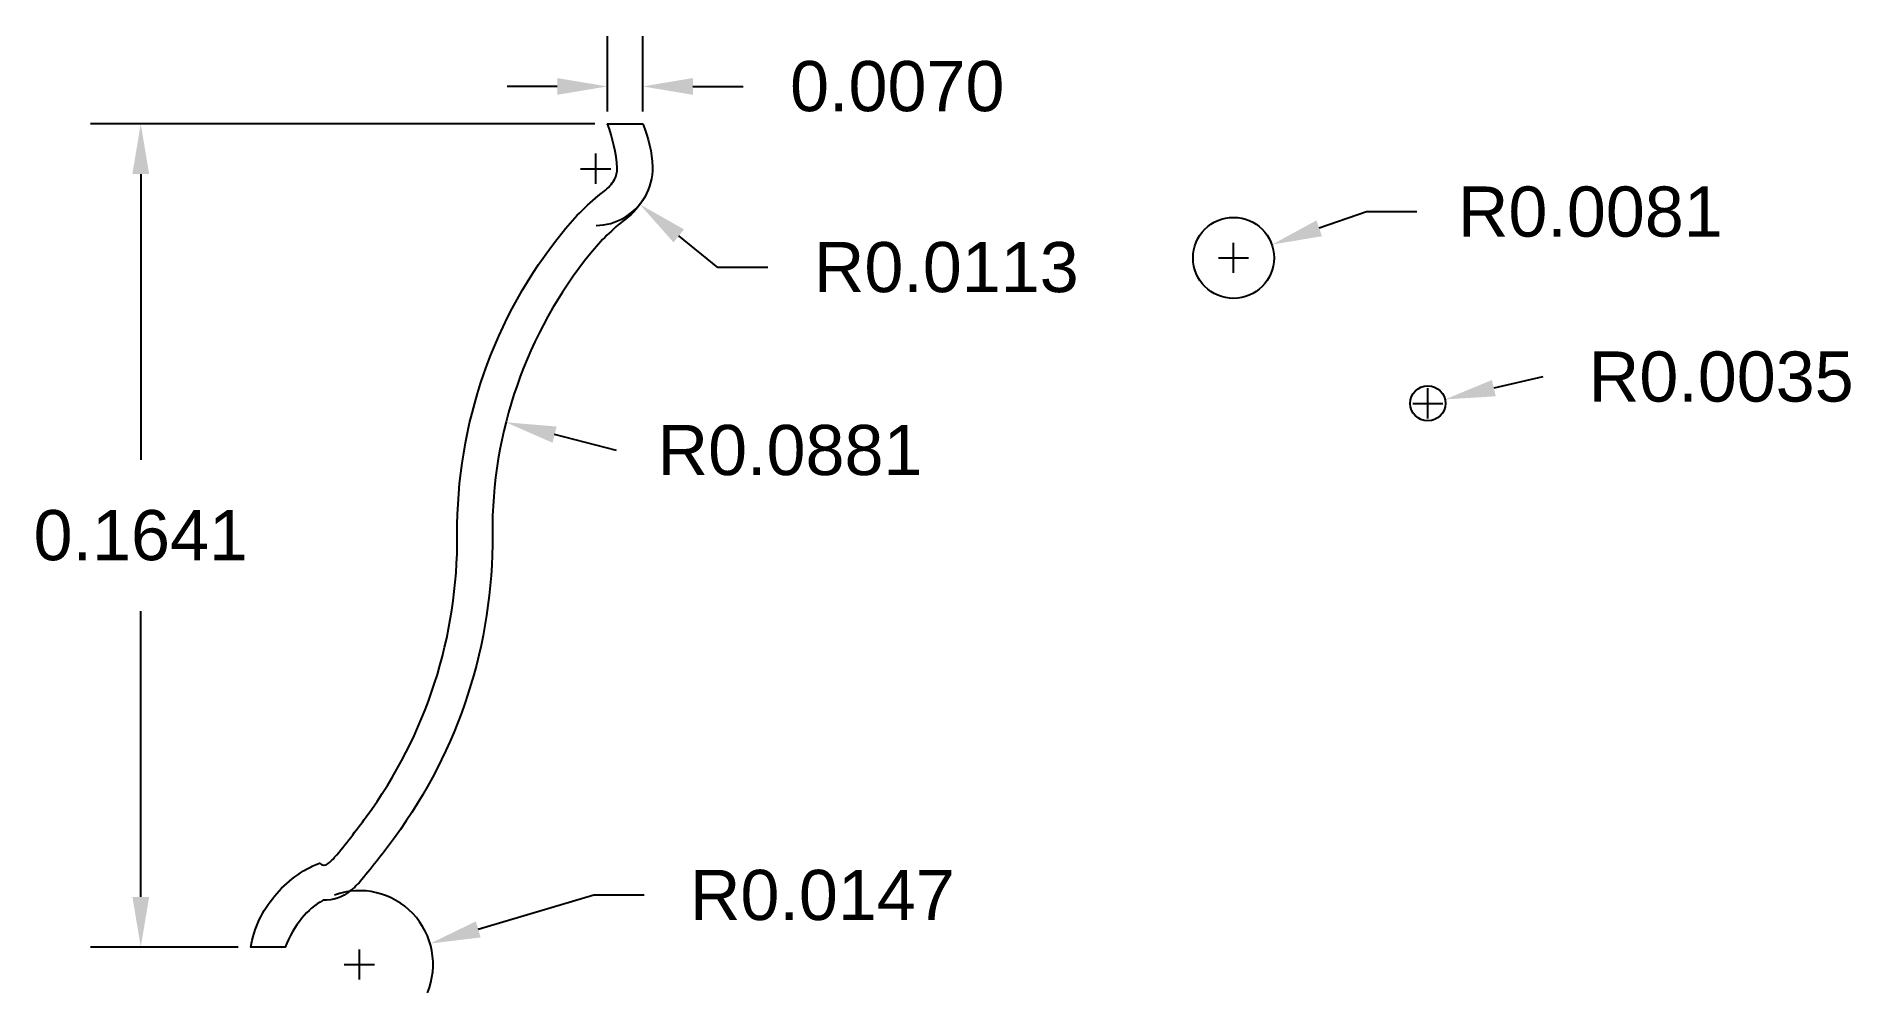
# Model space of a CAD drawing. Header units: metres. Extents: x 20.999 to 21.361, y 13.176 to 13.366.
import ezdxf

# ---------------------------------------------------------------- set-up
doc = ezdxf.new("R2010")
doc.units = ezdxf.units.M
doc.header["$MEASUREMENT"] = 0
doc.layers.add('Clopote', color=40, linetype='Continuous')
doc.layers.add('dim', color=30, linetype='Continuous')
doc.styles.get("Standard").update_dxf_attribs({"font": 'arial.ttf'})
doc.dimstyles.get("Standard").update_dxf_attribs({"dimtxt": 0.01, "dimasz": 0.01, "dimexe": 0.01, "dimexo": 0.0025, "dimgap": 0.01, "dimtad": 0, "dimtih": 1, "dimtoh": 1, "dimdec": 4, "dimzin": 0, "dimdsep": 46, "dimtxsty": 'Standard', "dimcen": 0.003, "dimadec": 0, "dimazin": 0, "dimtfac": 1, "dimtdec": 4, "dimtofl": 0, "dimtmove": 0, "dimatfit": 3, "dimfxl": 1, "dimtolj": 1, "dimtzin": 0, "dimarcsym": 0})

# ---------------------------------------------------------------- blocks, each defined once
blk = doc.blocks.new('*D1')
at = {"layer": 'Defpoints', "color": 0, "transparency": 16777216}
for p in [(21.24543368616106, 13.32487168331753, -5.034559483924702), (21.23780470429875, 13.32223795134771, -5.034559483924702)]:
    blk.add_point(p, dxfattribs=at)
at = {"layer": 'dim', "color": 0, "lineweight": -2, "transparency": 16777216}
for p, q in [((21.26433881640303, 13.33139824830491), (21.25488625128205, 13.32813496581122)), ((21.27433881640303, 13.33139824830491), (21.26433881640303, 13.33139824830491)), ((21.23780470429875, 13.31923795134771), (21.23780470429875, 13.32523795134771)), ((21.23480470429876, 13.32223795134771), (21.24080470429875, 13.32223795134771))]:
    blk.add_line(p, q, dxfattribs=at)
at = {"layer": 'dim', "color": 0, "transparency": 16777216}
blk.add_solid([(21.25434237086644, 13.32971039333138), (21.25543013169766, 13.32655953829105), (21.24543368616106, 13.32487168331753)], dxfattribs=at)
at = {"layer": 'dim', "color": 0, "transparency": 16777216, "insert": (21.30891589689416, 13.33139824830491), "char_height": 0.01, "attachment_point": 5}
blk.add_mtext('\\A1;R0.0081', dxfattribs=at)
blk = doc.blocks.new('*D2')
at = {"layer": 'Defpoints', "color": 0, "transparency": 16777216}
for p in [(21.27653282797083, 13.29323752812722, -0.04996556047776934), (21.27994349246885, 13.29402325561312, -0.04996556047776934)]:
    blk.add_point(p, dxfattribs=at)
at = {"layer": 'dim', "color": 0, "lineweight": -2, "transparency": 16777216}
for p, q in [((21.27653282797083, 13.29023752812722), (21.27653282797083, 13.29623752812722)), ((21.29943300388598, 13.2985131269611), (21.28968824817742, 13.29626819128711)), ((21.27353282797083, 13.29323752812722), (21.27953282797083, 13.29323752812722))]:
    blk.add_line(p, q, dxfattribs=at)
at = {"layer": 'dim', "color": 0, "transparency": 16777216}
blk.add_solid([(21.28931409223175, 13.29789231723854), (21.29006240412308, 13.29464406533568), (21.27994349246885, 13.29402325561312)], dxfattribs=at)
at = {"layer": 'dim', "color": 0, "transparency": 16777216, "insert": (21.33501281289007, 13.2985131269611), "char_height": 0.01, "attachment_point": 5}
blk.add_mtext('\\A1;R0.0035', dxfattribs=at)
blk = doc.blocks.new('*D3')
at = {"layer": 'Defpoints', "color": 0, "transparency": 16777216}
for p in [(21.12002319002008, 13.35641031543), (21.11299045909739, 13.34894079485638), (21.12002319002008, 13.34894079485638)]:
    blk.add_point(p, dxfattribs=at)
at = {"layer": 'dim', "color": 0, "lineweight": -2, "transparency": 16777216}
for p, q in [((21.11299045909739, 13.35144079485637), (21.11299045909739, 13.36641031543)), ((21.12002319002008, 13.35144079485637), (21.12002319002008, 13.36641031543)), ((21.10299045909738, 13.35641031543), (21.09299045909739, 13.35641031543)), ((21.13002319002008, 13.35641031543), (21.14002319002008, 13.35641031543))]:
    blk.add_line(p, q, dxfattribs=at)
at = {"layer": 'dim', "color": 0, "transparency": 16777216}
for points in [[(21.10299045909738, 13.35807698209667), (21.10299045909738, 13.35474364876334), (21.11299045909739, 13.35641031543)], [(21.13002319002008, 13.35807698209667), (21.13002319002008, 13.35474364876334), (21.12002319002008, 13.35641031543)]]:
    blk.add_solid(points, dxfattribs=at)
at = {"layer": 'dim', "color": 0, "transparency": 16777216, "insert": (21.1707632991606, 13.35641031543), "char_height": 0.01, "attachment_point": 5}
blk.add_mtext('\\A1;0.0070', dxfattribs=at)
blk = doc.blocks.new('*D4')
at = {"layer": 'Defpoints', "color": 0, "transparency": 16777216}
for p in [(21.11299045909739, 13.34894079485638), (21.01996379787037, 13.18486196576721), (21.04190121733553, 13.18486196576721)]:
    blk.add_point(p, dxfattribs=at)
at = {"layer": 'dim', "color": 0, "lineweight": -2, "transparency": 16777216}
for p, q in [((21.11049045909739, 13.34894079485638), (21.00996379787037, 13.34894079485638)), ((21.01996379787037, 13.33894079485638), (21.01996379787037, 13.28200711018901)), ((21.01996379787037, 13.19486196576721), (21.01996379787037, 13.25179565043458)), ((21.03940121733553, 13.18486196576721), (21.00996379787037, 13.18486196576721))]:
    blk.add_line(p, q, dxfattribs=at)
at = {"layer": 'dim', "color": 0, "transparency": 16777216}
for points in [[(21.01829713120371, 13.33894079485638), (21.02163046453704, 13.33894079485638), (21.01996379787037, 13.34894079485638)], [(21.01829713120371, 13.19486196576721), (21.02163046453704, 13.19486196576721), (21.01996379787037, 13.18486196576721)]]:
    blk.add_solid(points, dxfattribs=at)
at = {"layer": 'dim', "color": 0, "transparency": 16777216, "insert": (21.01996379787037, 13.26690138031179), "char_height": 0.01, "attachment_point": 5}
blk.add_mtext('\\A1;0.1641', dxfattribs=at)
blk = doc.blocks.new('*D5')
at = {"layer": 'Defpoints', "color": 0, "transparency": 16777216}
for p in [(21.09276229799129, 13.28946227358588), (21.17813443466729, 13.26779688566307)]:
    blk.add_point(p, dxfattribs=at)
at = {"layer": 'dim', "color": 0, "lineweight": -2, "transparency": 16777216}
blk.add_line((21.11480301145878, 13.28386887243697), (21.1024550504215, 13.28700248694335), dxfattribs=at)
at = {"layer": 'dim', "color": 0, "transparency": 16777216}
blk.add_solid([(21.10286501486192, 13.28861794568172), (21.10204508598108, 13.28538702820499), (21.09276229799129, 13.28946227358588)], dxfattribs=at)
at = {"layer": 'dim', "color": 0, "transparency": 16777216, "insert": (21.14938009194991, 13.28386887243697), "char_height": 0.01, "attachment_point": 5}
blk.add_mtext('\\A1;R0.0881', dxfattribs=at)
blk = doc.blocks.new('*D6')
at = {"layer": 'Defpoints', "color": 0, "transparency": 16777216}
for p in [(21.0776404733148, 13.18555198955437), (21.06353928237689, 13.18139522470103)]:
    blk.add_point(p, dxfattribs=at)
at = {"layer": 'dim', "color": 0, "lineweight": -2, "transparency": 16777216}
for p, q in [((21.1102862531506, 13.19517534908685), (21.08723240380816, 13.188379509565)), ((21.1202862531506, 13.19517534908685), (21.1102862531506, 13.19517534908685)), ((21.06353928237689, 13.17839522470103), (21.06353928237689, 13.18439522470103)), ((21.06053928237689, 13.18139522470103), (21.06653928237689, 13.18139522470103))]:
    blk.add_line(p, q, dxfattribs=at)
blk.add_arc((21.06353928237689, 13.18139522470103), 0.0147010979152391, 337.4507117436936, 109.7305498209974, dxfattribs=at)
at = {"layer": 'dim', "color": 0, "transparency": 16777216}
blk.add_solid([(21.08676115047306, 13.18997816464723), (21.08770365714327, 13.18678085448277), (21.0776404733148, 13.18555198955437)], dxfattribs=at)
at = {"layer": 'dim', "color": 0, "transparency": 16777216, "insert": (21.15582854510149, 13.19517534908685), "char_height": 0.01, "attachment_point": 5}
blk.add_mtext('\\A1;R0.0147', dxfattribs=at)
blk = doc.blocks.new('*D7')
at = {"layer": 'Defpoints', "color": 0, "transparency": 16777216}
for p in [(21.11065566840033, 13.34001837986325), (21.11943926970658, 13.33291304362701)]:
    blk.add_point(p, dxfattribs=at)
at = {"layer": 'dim', "color": 0, "lineweight": -2, "transparency": 16777216}
for p, q in [((21.11065566840033, 13.33701837986325), (21.11065566840033, 13.34301837986325)), ((21.10765566840033, 13.34001837986324), (21.11365566840033, 13.34001837986325)), ((21.13498866636457, 13.32033463897569), (21.12721396803557, 13.32662384130135)), ((21.14498866636458, 13.32033463897569), (21.13498866636457, 13.32033463897569))]:
    blk.add_line(p, q, dxfattribs=at)
blk.add_arc((21.11065566840033, 13.34001837986325), 0.01129767475797649, 270.3148304961366, 330.0013442850508, dxfattribs=at)
at = {"layer": 'dim', "color": 0, "transparency": 16777216}
blk.add_solid([(21.12826216842318, 13.32791962435618), (21.12616576764797, 13.32532805824652), (21.11943926970658, 13.33291304362701)], dxfattribs=at)
at = {"layer": 'dim', "color": 0, "transparency": 16777216, "insert": (21.18053095831546, 13.32033463897569), "char_height": 0.01, "attachment_point": 5}
blk.add_mtext('\\A1;R0.0113', dxfattribs=at)

msp = doc.modelspace()

# ---------------------------------------------------------------- linework, layer by layer
at = {"layer": 'Clopote'}
msp.add_lwpolyline([(21.12002319002008, 13.34894079485638, -0.09614005764540237), (21.12194872650873, 13.34034132490106, -0.1389246156890837), (21.1204398742759, 13.3343697720417, -0.09772229585616309), (21.1165723576339, 13.3299459276206, 0.05855849887270154), (21.10960619677188, 13.32312925743058, 0.1736197898558587), (21.09005919387142, 13.26706019494034, -0.1618047332964951), (21.07054838404416, 13.20666406066838, -0.01486880085343247), (21.0639962145081, 13.19827427640666, -0.0497780896973499), (21.06172737296192, 13.19603626399458, -0.1775638749732737), (21.05630592190799, 13.19419369243126, 0.09473956912053622), (21.05209469392067, 13.19062255773844, 0.07850122180365429), (21.04878210835424, 13.1848619657672), (21.04190121733552, 13.1848619657672, -0.1347756875473825), (21.04664529689911, 13.19501619769882, -0.1297793293396684), (21.05557023500642, 13.20158016796911, 0.3844426398487382), (21.05733081108395, 13.20148330389284, 0.04977808969733657), (21.05860983089442, 13.2027449443172, 0.01486880085343262), (21.06490580525058, 13.2108066811625, 0.1618047332964934), (21.08305943872585, 13.26700164665105, -0.173619789855859), (21.10415993421852, 13.32752678221163, -0.05855849887270004), (21.1122939954517, 13.3354862901573, 0.0977222958561687), (21.11437761433338, 13.33786962980871, 0.1389246156890778), (21.11495158696876, 13.34014122927845, 0.07212545980264681), (21.11299045909739, 13.34894079485638)], format="xyb", close=True, dxfattribs=at)
for centre, radius in [((21.23780470429875, 13.32223795134771, -5.034559483924702), 0.008070805929037306), ((21.27653282797083, 13.29323752812722, -0.04996556047776934), 0.0035)]:
    msp.add_circle(centre, radius, dxfattribs=at)

# ---------------------------------------------------------------- dimensions: what is measured, and where the dimension line sits
at = {"layer": 'dim'}
dim = msp.add_linear_dim(base=(21.12002319002008, 13.35641031543), p1=(21.11299045909739, 13.34894079485638), p2=(21.12002319002008, 13.34894079485638), dimstyle='Standard', dxfattribs=at)
dim.commit()
dim.dimension.update_dxf_attribs({"geometry": '*D3', "text_midpoint": (21.1707632991606, 13.35641031543)})
dim = msp.add_linear_dim(base=(21.01996379787037, 13.18486196576721), p1=(21.11299045909739, 13.34894079485638), p2=(21.04190121733552, 13.1848619657672), angle=90, dimstyle='Standard', dxfattribs=at)
dim.commit()
dim.dimension.update_dxf_attribs({"geometry": '*D4', "text_midpoint": (21.01996379787037, 13.26690138031179)})
for center, mpoint, picture, middle in [((21.11065566840033, 13.34001837986325), (21.11943926970658, 13.33291304362701), '*D7', (21.18053095831546, 13.32033463897569)), ((21.23780470429875, 13.32223795134771, -5.034559483924702), (21.24543368616106, 13.32487168331753, -5.034559483924702), '*D1', (21.30891589689416, 13.33139824830491)), ((21.27653282797083, 13.29323752812722, -0.04996556047776934), (21.27994349246885, 13.29402325561312, -0.04996556047776934), '*D2', (21.33501281289007, 13.2985131269611))]:
    dim = msp.add_radius_dim(center=center, mpoint=mpoint, dimstyle='Standard', dxfattribs=at)
    dim.commit()
    dim.dimension.update_dxf_attribs({"geometry": picture, "text_midpoint": middle})
for center, mpoint, picture, middle in [((21.17813443466729, 13.26779688566307), (21.09276229799129, 13.28946227358588), '*D5', (21.11480301145878, 13.28386887243697)), ((21.06353928237689, 13.18139522470103), (21.0776404733148, 13.18555198955437), '*D6', (21.15582854510149, 13.19517534908685))]:
    dim = msp.add_radius_dim(center=center, mpoint=mpoint, dimstyle='Standard', dxfattribs=at)
    dim.commit()
    dim.dimension.update_dxf_attribs({"geometry": picture, "text_midpoint": middle, "dimtype": 164})

doc.saveas('drawing.dxf')
